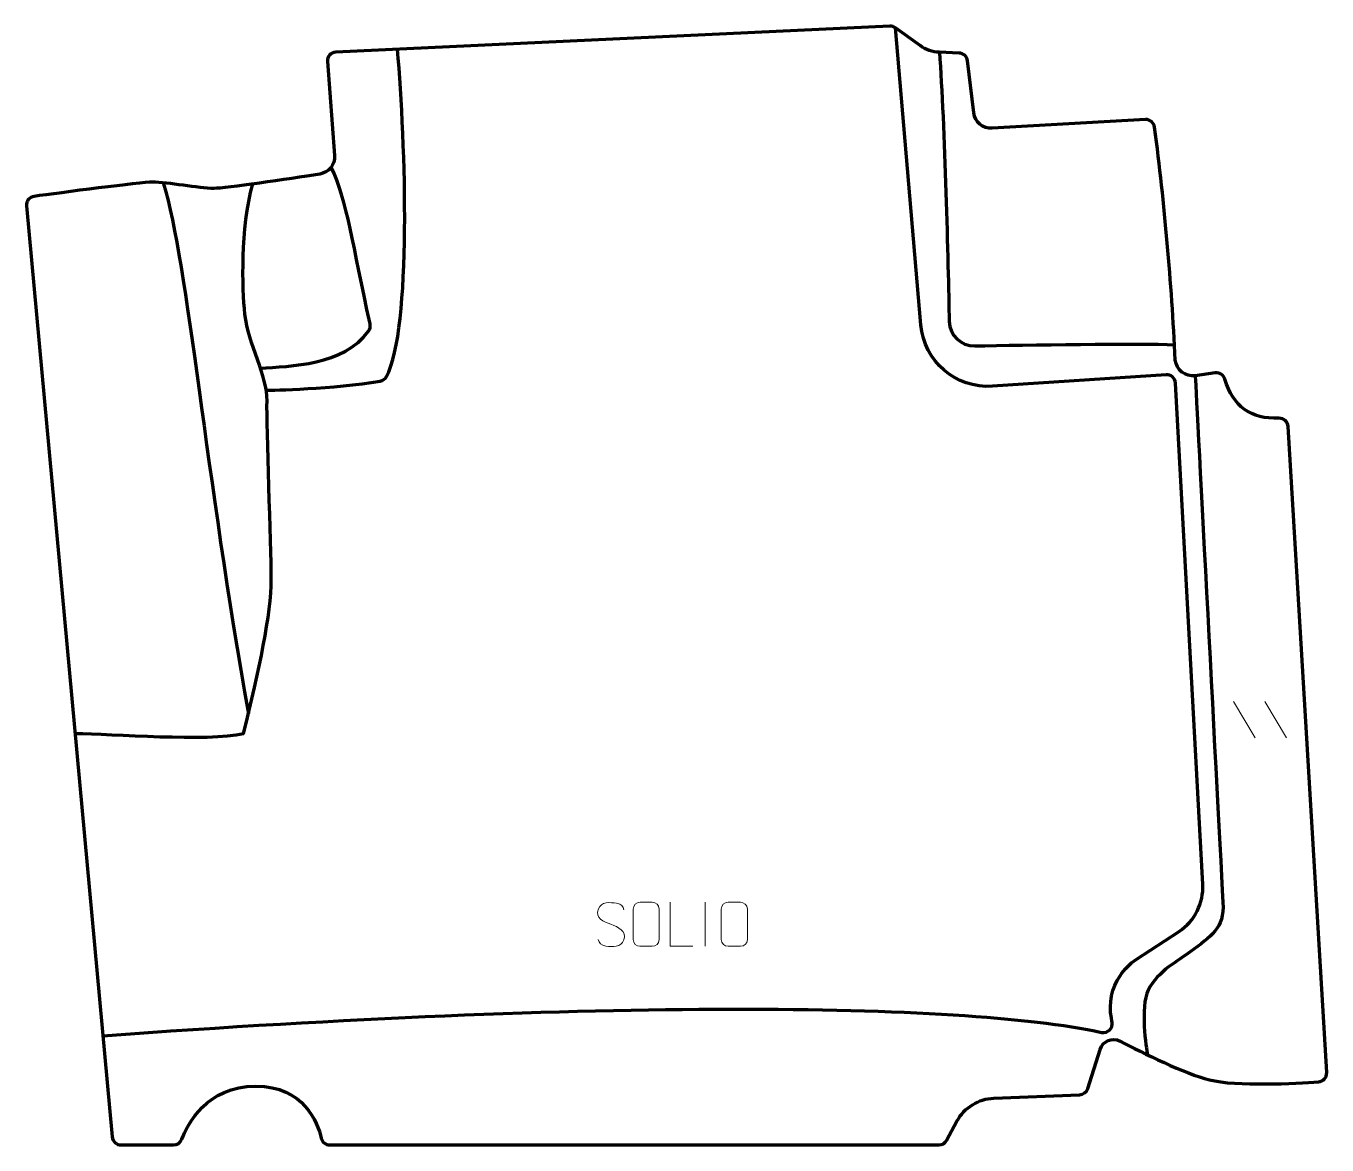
# Model space of a CAD drawing. Header units: millimetres. Extents: x -369 to 369, y -318 to 318.
import ezdxf

# ---------------------------------------------------------------- set-up
doc = ezdxf.new("R2010")
doc.units = ezdxf.units.MM
doc.header["$MEASUREMENT"] = 0
for name, color, linetype in [('layer 1', 7, 'Continuous'), ('layer 2', 7, 'Continuous'), ('layer 3', 7, 'Continuous')]:
    doc.layers.add(name, color=color, linetype=linetype)

msp = doc.modelspace()

# ---------------------------------------------------------------- linework, layer by layer
at = {"layer": 'layer 1', "color": 250, "lineweight": 9}
for points in [[(316.2441, -65.8926), (316.2441, -65.8926), (328.6084, -86.4369), (328.6084, -86.4369)], [(333.974, -65.8926), (333.974, -65.8926), (346.3383, -86.4369), (346.3383, -86.4369)], [(16.2916, -179.7832), (16.2916, -179.7832), (16.2916, -204.7573), (16.2916, -204.7573)]]:
    msp.add_open_spline(points, degree=3, dxfattribs=at)
for points, knots in [([(-37.2338, -192.2703), (-41.4821, -190.7999), (-46.3902, -189.0041), (-44.3851, -183.4838), (-44.3851, -183.4838), (-42.8816, -179.3439), (-37.668, -179.7324), (-34.0644, -180.3335), (-34.0644, -180.3335), (-31.2038, -180.8107), (-30.3391, -182.0239), (-30.0285, -184.108)], [0, 0, 0, 0, 0.25, 0.25, 0.25, 0.25, 0.5, 0.5, 0.5, 0.5, 1, 1, 1, 1]), ([(-20.7534, -179.7938), (-18.4277, -179.7938), (-16.1016, -179.7938), (-13.7755, -179.7938), (-13.7755, -179.7938), (-11.8289, -179.7582), (-9.8375, -181.2498), (-9.8108, -183.6874), (-9.8108, -183.6874), (-9.8112, -189.4343), (-9.8112, -195.1816), (-9.8108, -200.9293), (-9.8108, -200.9293), (-9.9506, -203.2527), (-11.6278, -204.7323), (-13.7755, -204.7431), (-13.7755, -204.7431), (-16.1074, -204.7427), (-18.4393, -204.7427), (-20.7708, -204.7431), (-20.7708, -204.7431), (-22.6958, -204.8485), (-24.6679, -202.964), (-24.6567, -200.9467), (-24.6567, -200.9467), (-24.6564, -195.1766), (-24.6564, -189.4069), (-24.6567, -183.6376), (-24.6567, -183.6376), (-24.6525, -181.4995), (-22.9058, -179.7803), (-20.7534, -179.7938)], [0, 0, 0, 0, 0.11111111, 0.11111111, 0.11111111, 0.11111111, 0.22222222, 0.22222222, 0.22222222, 0.22222222, 0.33333333, 0.33333333, 0.33333333, 0.33333333, 0.44444444, 0.44444444, 0.44444444, 0.44444444, 0.55555556, 0.55555556, 0.55555556, 0.55555556, 0.66666667, 0.66666667, 0.66666667, 0.66666667, 0.77777778, 0.77777778, 0.77777778, 0.77777778, 1, 1, 1, 1]), ([(9.2407, -204.7471), (9.2407, -204.7471), (-3.7084, -204.7471), (-3.7084, -204.7471), (-3.7084, -204.7471), (-3.7084, -204.7471), (-3.7084, -179.7935), (-3.7084, -179.7935)], [0, 0, 0, 0, 0.33333333, 0.33333333, 0.33333333, 0.33333333, 1, 1, 1, 1]), ([(29.2466, -179.7938), (31.5723, -179.7938), (33.8984, -179.7938), (36.2245, -179.7938), (36.2245, -179.7938), (38.1711, -179.7582), (40.1625, -181.2498), (40.1892, -183.6874), (40.1892, -183.6874), (40.1888, -189.4343), (40.1888, -195.1816), (40.1892, -200.9293), (40.1892, -200.9293), (40.0494, -203.2527), (38.3722, -204.7323), (36.2245, -204.7431), (36.2245, -204.7431), (33.8926, -204.7427), (31.5607, -204.7427), (29.2292, -204.7431), (29.2292, -204.7431), (27.3042, -204.8485), (25.3321, -202.964), (25.3433, -200.9467), (25.3433, -200.9467), (25.3436, -195.1766), (25.3436, -189.4069), (25.3433, -183.6376), (25.3433, -183.6376), (25.3475, -181.4995), (27.0942, -179.7803), (29.2466, -179.7938)], [0, 0, 0, 0, 0.11111111, 0.11111111, 0.11111111, 0.11111111, 0.22222222, 0.22222222, 0.22222222, 0.22222222, 0.33333333, 0.33333333, 0.33333333, 0.33333333, 0.44444444, 0.44444444, 0.44444444, 0.44444444, 0.55555556, 0.55555556, 0.55555556, 0.55555556, 0.66666667, 0.66666667, 0.66666667, 0.66666667, 0.77777778, 0.77777778, 0.77777778, 0.77777778, 1, 1, 1, 1]), ([(-37.2338, -192.2704), (-33.2152, -193.9171), (-28.1857, -195.8054), (-30.0197, -201.1657), (-30.0197, -201.1657), (-31.4795, -205.4321), (-36.3903, -205.1754), (-40.1164, -204.6207), (-40.1164, -204.6207), (-42.8664, -204.2109), (-44.0873, -202.9974), (-44.4653, -200.8852)], [0, 0, 0, 0, 0.25, 0.25, 0.25, 0.25, 0.5, 0.5, 0.5, 0.5, 1, 1, 1, 1])]:
    msp.add_open_spline(points, degree=3, knots=knots, dxfattribs=at)
at = {"layer": 'layer 2', "color": 230, "lineweight": 200}
msp.add_open_spline([(-320.4239, -312.9696), (-320.4239, -312.9696), (-369.1722, 215.4555), (-369.1722, 215.4555), (-369.1722, 215.4555), (-369.4174, 218.1151), (-367.5212, 220.4949), (-364.8679, 220.8541), (-364.8679, 220.8541), (-349.9366, 222.8755), (-304.4699, 228.9521), (-297.4944, 228.9521), (-297.4944, 228.9521), (-289.1276, 228.9521), (-271.198, 225.3756), (-262.8312, 225.3756), (-262.8312, 225.3756), (-256.496, 225.3756), (-220.0086, 230.8437), (-202.6618, 233.4994), (-202.6618, 233.4994), (-197.4939, 234.2907), (-193.8113, 238.9187), (-194.2099, 244.1187), (-194.2099, 244.1187), (-194.2099, 244.1187), (-198.2912, 297.3543), (-198.2912, 297.3543), (-198.2912, 297.3543), (-198.5061, 300.1578), (-196.3569, 302.5842), (-193.5411, 302.7161), (-193.5411, 302.7161), (-193.5411, 302.7161), (121.0978, 317.4947), (121.0978, 317.4947), (121.0978, 317.4947), (122.2316, 317.5476), (123.3499, 317.2146), (124.2689, 316.5496), (124.2689, 316.5496), (124.2689, 316.5496), (138.2449, 306.4358), (138.2449, 306.4358), (138.2449, 306.4358), (141.4556, 304.1124), (145.2857, 302.7941), (149.2491, 302.6477), (149.2491, 302.6477), (149.2491, 302.6477), (160.4138, 302.2353), (160.4138, 302.2353), (160.4138, 302.2353), (162.8731, 302.1443), (164.9005, 300.282), (165.1933, 297.8446), (165.1933, 297.8446), (165.1933, 297.8446), (168.7464, 268.2635), (168.7464, 268.2635), (168.7464, 268.2635), (169.3747, 263.0325), (173.9732, 259.1911), (179.2465, 259.492), (179.2465, 259.492), (179.2465, 259.492), (266.2313, 264.4553), (266.2313, 264.4553), (266.2313, 264.4553), (268.8464, 264.6045), (271.1381, 262.7157), (271.4757, 260.1246), (271.4757, 260.1246), (277.1766, 216.3664), (281.0681, 172.3231), (283.2063, 128.0029), (283.2063, 128.0029), (283.7562, 122.3659), (288.8955, 118.316), (294.5205, 119.0872), (294.5205, 119.0872), (294.5205, 119.0872), (305.9417, 120.6521), (305.9417, 120.6521), (305.9417, 120.6521), (308.3851, 120.9869), (310.6827, 119.4781), (311.3946, 117.1226), (311.3946, 117.1226), (316.101, 101.5425), (326.1132, 94.4083), (342.0951, 94.9424), (342.0951, 94.9424), (344.8094, 95.033), (347.1077, 92.9619), (347.2693, 90.2575), (347.2693, 90.2575), (347.2693, 90.2575), (369.1846, -276.425), (369.1846, -276.425), (369.1846, -276.425), (369.3479, -279.158), (367.2736, -281.5124), (364.5349, -281.6976), (364.5349, -281.6976), (351.8219, -282.5577), (317.9143, -284.3731), (302.5417, -280.5398), (302.5417, -280.5398), (288.8976, -277.1376), (264.6124, -265.1443), (251.8143, -258.5498), (251.8143, -258.5498), (247.4014, -256.2758), (242, -258.5166), (240.5092, -263.2424), (240.5092, -263.2424), (240.5092, -263.2424), (233.4745, -285.5362), (233.4745, -285.5362), (233.4745, -285.5362), (232.8409, -287.5456), (231.01, -288.9405), (228.9004, -289.0227), (228.9004, -289.0227), (228.9004, -289.0227), (180.2435, -290.9171), (180.2435, -290.9171), (180.2435, -290.9171), (171.3976, -291.2614), (163.3938, -296.2469), (159.2006, -304.0239), (159.2006, -304.0239), (159.2006, -304.0239), (153.3502, -314.8746), (153.3502, -314.8746), (153.3502, -314.8746), (152.4788, -316.4914), (150.7872, -317.5), (148.9468, -317.5), (148.9468, -317.5), (148.9468, -317.5), (-196.902, -317.5), (-196.902, -317.5), (-196.902, -317.5), (-199.2321, -317.5), (-201.2426, -315.8927), (-201.7749, -313.63), (-201.7749, -313.63), (-203.8436, -304.8381), (-211.6156, -284.1166), (-238.9252, -284.1166), (-238.9252, -284.1166), (-266.915, -284.1166), (-277.7593, -305.8827), (-280.8977, -314.264), (-280.8977, -314.264), (-281.6269, -316.2124), (-283.4934, -317.5), (-285.5787, -317.5), (-285.5787, -317.5), (-285.5787, -317.5), (-315.4448, -317.5), (-315.4448, -317.5), (-315.4448, -317.5), (-318.0289, -317.5), (-320.1872, -315.5361), (-320.4239, -312.9696)], degree=3, knots=[0, 0, 0, 0, 0.02325581, 0.02325581, 0.02325581, 0.02325581, 0.04651163, 0.04651163, 0.04651163, 0.04651163, 0.06976744, 0.06976744, 0.06976744, 0.06976744, 0.09302326, 0.09302326, 0.09302326, 0.09302326, 0.11627907, 0.11627907, 0.11627907, 0.11627907, 0.13953488, 0.13953488, 0.13953488, 0.13953488, 0.1627907, 0.1627907, 0.1627907, 0.1627907, 0.18604651, 0.18604651, 0.18604651, 0.18604651, 0.20930233, 0.20930233, 0.20930233, 0.20930233, 0.23255814, 0.23255814, 0.23255814, 0.23255814, 0.25581395, 0.25581395, 0.25581395, 0.25581395, 0.27906977, 0.27906977, 0.27906977, 0.27906977, 0.30232558, 0.30232558, 0.30232558, 0.30232558, 0.3255814, 0.3255814, 0.3255814, 0.3255814, 0.34883721, 0.34883721, 0.34883721, 0.34883721, 0.37209302, 0.37209302, 0.37209302, 0.37209302, 0.39534884, 0.39534884, 0.39534884, 0.39534884, 0.41860465, 0.41860465, 0.41860465, 0.41860465, 0.44186047, 0.44186047, 0.44186047, 0.44186047, 0.46511628, 0.46511628, 0.46511628, 0.46511628, 0.48837209, 0.48837209, 0.48837209, 0.48837209, 0.51162791, 0.51162791, 0.51162791, 0.51162791, 0.53488372, 0.53488372, 0.53488372, 0.53488372, 0.55813953, 0.55813953, 0.55813953, 0.55813953, 0.58139535, 0.58139535, 0.58139535, 0.58139535, 0.60465116, 0.60465116, 0.60465116, 0.60465116, 0.62790698, 0.62790698, 0.62790698, 0.62790698, 0.65116279, 0.65116279, 0.65116279, 0.65116279, 0.6744186, 0.6744186, 0.6744186, 0.6744186, 0.69767442, 0.69767442, 0.69767442, 0.69767442, 0.72093023, 0.72093023, 0.72093023, 0.72093023, 0.74418605, 0.74418605, 0.74418605, 0.74418605, 0.76744186, 0.76744186, 0.76744186, 0.76744186, 0.79069767, 0.79069767, 0.79069767, 0.79069767, 0.81395349, 0.81395349, 0.81395349, 0.81395349, 0.8372093, 0.8372093, 0.8372093, 0.8372093, 0.86046512, 0.86046512, 0.86046512, 0.86046512, 0.88372093, 0.88372093, 0.88372093, 0.88372093, 0.90697674, 0.90697674, 0.90697674, 0.90697674, 0.93023256, 0.93023256, 0.93023256, 0.93023256, 0.95348837, 0.95348837, 0.95348837, 0.95348837, 1, 1, 1, 1], dxfattribs=at)
at = {"layer": 'layer 3', "color": 142, "lineweight": 200}
for points, knots in [([(-325.7258, -255.4972), (-47.9965, -235.2258), (159.0832, -236.087), (241.3743, -253.5837), (241.3743, -253.5837), (244.8516, -254.3235), (247.9702, -251.3065), (247.3398, -247.8077), (247.3398, -247.8077), (247.1881, -246.9663), (247.0431, -246.1679), (246.9048, -245.4102), (246.9048, -245.4102), (245.3783, -237.0765), (247.1489, -228.4776), (251.8486, -221.4283), (251.8486, -221.4283), (254.2761, -217.787), (257.4112, -214.6716), (261.0674, -212.2671), (261.0674, -212.2671), (261.0674, -212.2671), (285.3424, -196.3025), (285.3424, -196.3025), (285.3424, -196.3025), (294.2645, -190.4347), (299.3949, -180.2666), (298.8132, -169.6032), (298.8132, -169.6032), (298.8132, -169.6032), (283.2942, 114.9142), (283.2942, 114.9142), (283.2942, 114.9142), (283.1425, 117.6945), (280.7485, 119.8154), (277.97, 119.6309), (277.97, 119.6309), (277.97, 119.6309), (179.4216, 113.0865), (179.4216, 113.0865), (179.4216, 113.0865), (158.619, 111.705), (140.5373, 127.2272), (138.7523, 147.9991), (138.7523, 147.9991), (138.7523, 147.9991), (124.269, 316.5497), (124.269, 316.5497)], [0, 0, 0, 0, 0.07692308, 0.07692308, 0.07692308, 0.07692308, 0.15384615, 0.15384615, 0.15384615, 0.15384615, 0.23076923, 0.23076923, 0.23076923, 0.23076923, 0.30769231, 0.30769231, 0.30769231, 0.30769231, 0.38461538, 0.38461538, 0.38461538, 0.38461538, 0.46153846, 0.46153846, 0.46153846, 0.46153846, 0.53846154, 0.53846154, 0.53846154, 0.53846154, 0.61538462, 0.61538462, 0.61538462, 0.61538462, 0.69230769, 0.69230769, 0.69230769, 0.69230769, 0.76923077, 0.76923077, 0.76923077, 0.76923077, 0.84615385, 0.84615385, 0.84615385, 0.84615385, 1, 1, 1, 1]), ([(-232.998, 110.8581), (-229.9008, 110.8581), (-194.781, 111.5579), (-168.3036, 115.9837), (-168.3036, 115.9837), (-166.7115, 116.25), (-165.4537, 117.1576), (-164.702, 118.5861), (-164.702, 118.5861), (-150.2801, 146.0428), (-153.7973, 250.6278), (-158.4578, 304.3641)], [0, 0, 0, 0, 0.25, 0.25, 0.25, 0.25, 0.5, 0.5, 0.5, 0.5, 1, 1, 1, 1]), ([(149.2493, 302.6476), (152.2955, 261.8343), (154.1783, 182.2343), (154.8468, 149.8821), (154.8468, 149.8821), (155.0087, 142.0536), (161.4765, 135.8348), (169.3057, 135.984), (169.3057, 135.984), (198.2318, 136.5351), (262.9732, 137.6188), (282.7633, 136.7002)], [0, 0, 0, 0, 0.25, 0.25, 0.25, 0.25, 0.5, 0.5, 0.5, 0.5, 1, 1, 1, 1]), ([(-236.3078, 123.3643), (-219.5313, 124.5118), (-188.9659, 124.828), (-174.8637, 144.4527), (-174.8637, 144.4527), (-174.0053, 145.6472), (-173.7253, 147.0046), (-174.0403, 148.4414), (-174.0403, 148.4414), (-183.8429, 193.1643), (-187.1332, 218.5597), (-196.1264, 237.4484)], [0, 0, 0, 0, 0.25, 0.25, 0.25, 0.25, 0.5, 0.5, 0.5, 0.5, 1, 1, 1, 1]), ([(-341.5488, -83.9779), (-320.6036, -84.0301), (-266.2177, -88.7062), (-245.898, -83.9779), (-245.898, -83.9779), (-236.9332, -48.1717), (-230.1599, -15.8988), (-230.1599, 3.6242), (-230.1599, 3.6242), (-230.1599, 23.1477), (-232.9489, 90.857), (-232.5503, 104.8023), (-232.5503, 104.8023), (-232.152, 118.7473), (-243.304, 137.0906), (-245.0972, 154.0515), (-245.0972, 154.0515), (-246.647, 168.7119), (-247.6139, 202.3828), (-240.6797, 227.9115)], [0, 0, 0, 0, 0.16666667, 0.16666667, 0.16666667, 0.16666667, 0.33333333, 0.33333333, 0.33333333, 0.33333333, 0.5, 0.5, 0.5, 0.5, 0.66666667, 0.66666667, 0.66666667, 0.66666667, 1, 1, 1, 1]), ([(294.5204, 119.087), (294.5204, 119.087), (306.416, -108.8476), (310.2962, -179.9768), (310.2962, -179.9768), (311.0977, -194.6721), (303.4241, -199.067), (291.6615, -207.9108), (291.6615, -207.9108), (285.0592, -212.8744), (273.4359, -218.5626), (267.8782, -229.6567), (267.8782, -229.6567), (263.0593, -239.2756), (266.7673, -262.682), (267.397, -266.3167)], [0, 0, 0, 0, 0.2, 0.2, 0.2, 0.2, 0.4, 0.4, 0.4, 0.4, 0.6, 0.6, 0.6, 0.6, 1, 1, 1, 1])]:
    msp.add_open_spline(points, degree=3, knots=knots, dxfattribs=at)
msp.add_open_spline([(-291.3189, 227.9116), (-277.5518, 182.695), (-267.2284, 61.1976), (-243.1379, -72.7641)], degree=3, dxfattribs=at)

doc.saveas('drawing.dxf')
